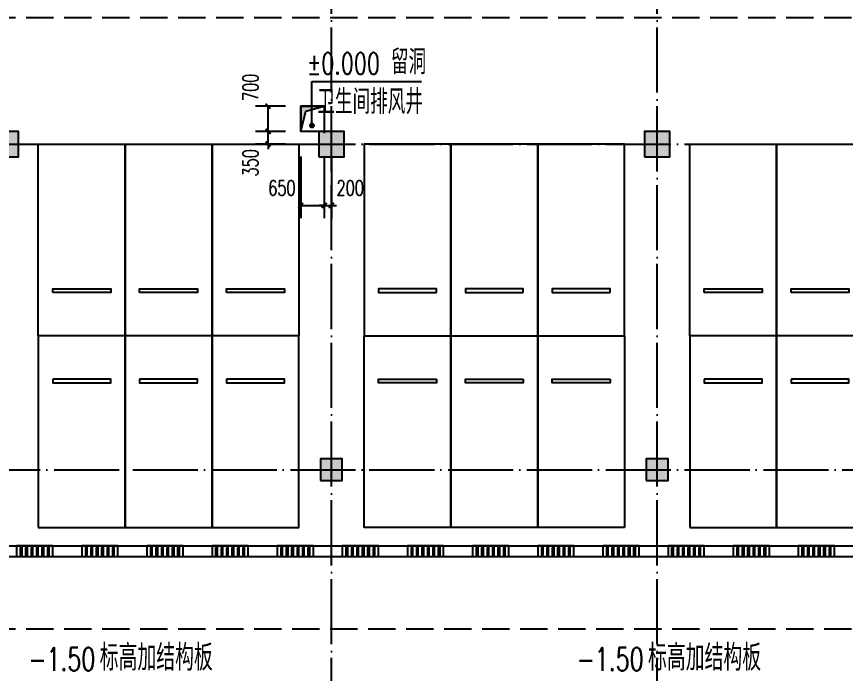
# Model space of a CAD drawing. Extents: x 246015 to 608740, y -108003 to 88400.
# Drawn here: x 490654 to 513556, y -8092 to 10064 of the extents above; entities that cross this region are included whole.
import ezdxf

# ---------------------------------------------------------------- set-up
doc = ezdxf.new("R2010")
doc.units = 0
doc.header["$LTSCALE"] = 3000
doc.header["$MEASUREMENT"] = 0
doc.header["$PDMODE"] = 1
doc.linetypes.add('DASH', pattern=[0.35, 0.25, -0.1])
doc.linetypes.add('DOTE', pattern=[2.42, 2, -0.2, 0.02, -0.2])
doc.layers.get('0').update_dxf_attribs({"linetype": 'CONTINUOUS'})
doc.layers.get('DEFPOINTS').update_dxf_attribs({"linetype": 'CONTINUOUS'})
for name, color, linetype in [('column', 9, 'CONTINUOUS'), ('DIM_LEAD', 3, 'CONTINUOUS'), ('dote', 1, 'DOTE'), ('LVTRY', 6, 'CONTINUOUS'), ('PUB_DIM', 3, 'CONTINUOUS'), ('PUB_HATCH', 8, 'CONTINUOUS'), ('PUB_TEXT', 7, 'CONTINUOUS'), ('WALL-1', 31, 'CONTINUOUS'), ('WSBZ', 84, 'CONTINUOUS'), ('屋面排水', 140, 'CONTINUOUS'), ('楼板洞口', 4, 'CONTINUOUS'), ('车位', 6, 'CONTINUOUS'), ('车库沟', 5, 'CONTINUOUS')]:
    doc.layers.add(name, color=color, linetype=linetype)
doc.styles.add('_TCH_DIM', font='SIMPLEX', dxfattribs={"bigfont": 'GBCBIG'})
doc.styles.add('DIM_FONT', font='simplex.shx', dxfattribs={"width": 0.7, "bigfont": 'hztxt.shx'})
doc.dimstyles.new('DIMN140', dxfattribs={"dimscale": 1.4, "dimtxt": 300, "dimasz": 100, "dimexe": 250, "dimexo": 300, "dimgap": 150, "dimtad": 1, "dimdec": 0, "dimzin": 0, "dimdsep": 46, "dimtxsty": 'DIM_FONT', "dimblk": 'ARCHTICK', "dimcen": 0.09, "dimclrt": 7, "dimazin": 2, "dimtfac": 1, "dimtdec": 0, "dimtix": 1, "dimtmove": 2, "dimatfit": 3, "dimfxl": 0, "dimtolj": 1, "dimtzin": 0, "dimarcsym": 0})

# ---------------------------------------------------------------- blocks, each defined once
blk = doc.blocks.new('che')
at = {"layer": '车位'}
for points in [[(0, 0), (2400, 0), (2400, 5300), (0, 5300), (0, 0)], [(400, 4100), (400, 4000), (2000, 4000), (2000, 4100), (400, 4100)]]:
    blk.add_lwpolyline(points, dxfattribs=at)
blk = doc.blocks.new('A$C7DAA5A07')
at = {"layer": 'WSBZ'}
for points in [[(0, 0), (1000, 0), (1000, 300), (0, 300)], [(100, 250), (100, 50), (150, 50), (150, 250)], [(250, 250), (250, 50), (300, 50), (300, 250)], [(400, 250), (400, 50), (450, 50), (450, 250)], [(550, 250), (550, 50), (600, 50), (600, 250)], [(700, 250), (700, 50), (750, 50), (750, 250)], [(850, 250), (850, 50), (900, 50), (900, 250)]]:
    blk.add_lwpolyline(points, close=True, dxfattribs=at)
blk = doc.blocks.new('_ARCHTICK')
at = {"color": 0, "linetype": 'ByBlock', "const_width": 0.4}
blk.add_lwpolyline([(-0.5, -0.5), (0.5, 0.5)], dxfattribs=at)
blk = doc.blocks.new('*D376')
at = {"layer": 'DEFPOINTS', "color": 0}
for p in [(498504, 6619), (499154, 6619), (499154, 4844)]:
    blk.add_point(p, dxfattribs=at)
at = {"layer": 'PUB_DIM', "color": 0, "lineweight": -2}
for p, q in [((498504, 6199), (498504, 4494)), ((499154, 6199), (499154, 4494)), ((498504, 4844), (499154, 4844))]:
    blk.add_line(p, q, dxfattribs=at)
at = {"layer": 'PUB_DIM', "color": 0, "lineweight": -2, "xscale": 140, "yscale": 140, "zscale": 140, "rotation": 180}
blk.add_blockref('_ARCHTICK', (498504, 4844), dxfattribs=at)
at = {"layer": 'PUB_DIM', "color": 0, "lineweight": -2, "xscale": 140, "yscale": 140, "zscale": 140}
blk.add_blockref('_ARCHTICK', (499154, 4844), dxfattribs=at)
at = {"layer": 'PUB_DIM', "color": 7, "insert": (497986, 5327), "char_height": 420, "attachment_point": 5, "style": 'DIM_FONT'}
blk.add_mtext('\\A1;650', dxfattribs=at)
blk = doc.blocks.new('*D377')
at = {"layer": 'DEFPOINTS', "color": 0}
for p in [(499154, 6619), (499354, 6619), (499354, 4844)]:
    blk.add_point(p, dxfattribs=at)
at = {"layer": 'PUB_DIM', "color": 0, "lineweight": -2}
for p, q in [((499154, 6199), (499154, 4494)), ((499354, 6199), (499354, 4494)), ((499154, 4844), (499014, 4844)), ((499154, 4844), (499354, 4844)), ((499354, 4844), (499494, 4844))]:
    blk.add_line(p, q, dxfattribs=at)
at = {"layer": 'PUB_DIM', "color": 0, "lineweight": -2, "xscale": 140, "yscale": 140, "zscale": 140}
blk.add_blockref('_ARCHTICK', (499154, 4844), dxfattribs=at)
at = {"layer": 'PUB_DIM', "color": 0, "lineweight": -2, "xscale": 140, "yscale": 140, "zscale": 140, "rotation": 180}
blk.add_blockref('_ARCHTICK', (499354, 4844), dxfattribs=at)
at = {"layer": 'PUB_DIM', "color": 7, "insert": (499872, 5327), "char_height": 420, "attachment_point": 5, "style": 'DIM_FONT'}
blk.add_mtext('\\A1;200', dxfattribs=at)
blk = doc.blocks.new('*D378')
at = {"layer": 'DEFPOINTS', "color": 0}
for p in [(497601, 7589), (498504, 7589), (498504, 6889)]:
    blk.add_point(p, dxfattribs=at)
at = {"layer": 'PUB_DIM', "color": 0, "lineweight": -2}
for p, q in [((498084, 7589), (497251, 7589)), ((497601, 6889), (497601, 7589)), ((498084, 6889), (497251, 6889))]:
    blk.add_line(p, q, dxfattribs=at)
at = {"layer": 'PUB_DIM', "color": 0, "lineweight": -2, "xscale": 140, "yscale": 140, "zscale": 140}
for p, rotation in [((497601, 7589), 90), ((497601, 6889), 270)]:
    blk.add_blockref('_ARCHTICK', p, dxfattribs=dict(at, rotation=rotation))
at = {"layer": 'PUB_DIM', "color": 7, "insert": (497118, 8107), "char_height": 420, "attachment_point": 5, "rotation": 90, "style": 'DIM_FONT'}
blk.add_mtext('\\A1;700', dxfattribs=at)
blk = doc.blocks.new('*D379')
at = {"layer": 'DEFPOINTS', "color": 0}
for p in [(497601, 6889), (498504, 6889), (498504, 6539)]:
    blk.add_point(p, dxfattribs=at)
at = {"layer": 'PUB_DIM', "color": 0, "lineweight": -2}
for p, q in [((498084, 6889), (497251, 6889)), ((497601, 6889), (497601, 7029)), ((497601, 6539), (497601, 6889)), ((498084, 6539), (497251, 6539)), ((497601, 6539), (497601, 6399))]:
    blk.add_line(p, q, dxfattribs=at)
at = {"layer": 'PUB_DIM', "color": 0, "lineweight": -2, "xscale": 140, "yscale": 140, "zscale": 140}
for p, rotation in [((497601, 6889), 270), ((497601, 6539), 90)]:
    blk.add_blockref('_ARCHTICK', p, dxfattribs=dict(at, rotation=rotation))
at = {"layer": 'PUB_DIM', "color": 7, "insert": (497118, 6021), "char_height": 420, "attachment_point": 5, "rotation": 90, "style": 'DIM_FONT'}
blk.add_mtext('\\A1;350', dxfattribs=at)
blk = doc.blocks.new('_FZH')
blk.add_lwpolyline([(-0.5, -0.5), (0.5, -0.5), (0.5, 0.5), (-0.5, 0.5)], close=True)
at = {"layer": 'PUB_HATCH'}
blk.add_solid([(-0.5, -0.5), (0.5, -0.5), (-0.5, 0.5), (0.5, 0.5)], dxfattribs=at)

msp = doc.modelspace()

# ---------------------------------------------------------------- hatches: boundary and pattern name
at = {"layer": 'PUB_HATCH'}
msp.add_hatch(color=256, dxfattribs=at).paths.add_polyline_path([(498503.9, 6888.6), (498643.6, 7446), (499153.9, 7588.6), (498503.9, 7588.6)])

# ---------------------------------------------------------------- linework, layer by layer
at = {"layer": 'DIM_LEAD'}
for p, q in [((498816.4, 7050.8), (498816.4, 8271.8)), ((498816.4, 8271.8), (501839.4, 8271.8))]:
    msp.add_line(p, q, dxfattribs=at)
at = {"layer": 'DIM_LEAD', "const_width": 80}
msp.add_lwpolyline([(498816.4, 7010.8, 1), (498816.4, 7090.8, 1)], format="xyb", close=True, dxfattribs=at)
at = {"layer": 'dote', "ltscale": 0.3}
for p, q in [((499353.9, -37775.7), (499353.9, 53538.6)), ((508353.9, -37775.7), (508353.9, 53538.6)), ((295667.9, 6538.6), (554353.9, 6538.6)), ((295667.9, -2461.4), (554353.9, -2461.4))]:
    msp.add_line(p, q, dxfattribs=at)
at = {"layer": 'WALL-1', "linetype": 'DASH'}
for p, q in [((528421.9, 10032.3), (469967.1, 10032.3)), ((528421.9, -6871.9), (469967.1, -6871.9))]:
    msp.add_line(p, q, dxfattribs=at)
at = {"layer": '屋面排水'}
msp.add_line((499153.9, 7588.6), (499153.9, 6838.6), dxfattribs=at)
at = {"layer": '楼板洞口'}
for points in [[(498503.9, 6888.6), (498643.6, 7446), (499153.9, 7588.6), (498503.9, 7588.6)], [(498503.9, 7588.6), (499153.9, 7588.6), (499153.9, 6888.6), (499153.9, 6888.6), (499153.9, 6888.6), (499003.9, 6888.6), (499003.9, 6888.6), (498503.9, 6888.6)]]:
    msp.add_lwpolyline(points, close=True, dxfattribs=at)
at = {"layer": '车库沟'}
for p, q in [((478053.9, -4561.4), (525854.1, -4561.4)), ((469853.7, -4861.4), (525854.1, -4861.4))]:
    msp.add_line(p, q, dxfattribs=at)

# ---------------------------------------------------------------- block references
at = {"layer": 'column'}
for p, xscale, yscale, zscale in [((490353.9, 6538.6), 700, 700, 700), ((499353.9, 6538.6), 700, 700, 700), ((508353.9, 6538.6), 700, 700, 700), ((499353.9, -2461.4), 600, 600, 600), ((508353.9, -2461.4), 600, 600, 600)]:
    msp.add_blockref('_FZH', p, dxfattribs=dict(at, xscale=xscale, yscale=yscale, zscale=zscale))
at = {"layer": 'LVTRY', "xscale": -1, "rotation": 180}
for p in [(491253.9, 6538.6), (493653.9, 6538.6), (496053.9, 6538.6), (509253.9, 6538.6), (511653.9, 6538.6)]:
    msp.add_blockref('che', p, dxfattribs=at)
at = {"layer": 'LVTRY', "rotation": 180}
for p in [(502653.9, 6538.6), (505053.9, 6538.6), (507453.9, 6538.6)]:
    msp.add_blockref('che', p, dxfattribs=at)
at = {"layer": 'LVTRY'}
for p in [(491253.9, -4061.4), (493653.9, -4061.4), (496053.9, -4061.4), (509253.9, -4061.4), (511653.9, -4061.4)]:
    msp.add_blockref('che', p, dxfattribs=at)
at = {"layer": 'LVTRY', "xscale": -1}
for p in [(502653.9, -4061.4), (505053.9, -4061.4), (507453.9, -4061.4)]:
    msp.add_blockref('che', p, dxfattribs=at)
at = {"layer": '车库沟'}
for p in [(490654.1, -4861.4), (492454.1, -4861.4), (494254.1, -4861.4), (496054.1, -4861.4), (497854.1, -4861.4), (499654.1, -4861.4), (501454.1, -4861.4), (503254.1, -4861.4), (505054.1, -4861.4), (506854.1, -4861.4), (508654.1, -4861.4), (510454.1, -4861.4), (512254.1, -4861.4)]:
    msp.add_blockref('A$C7DAA5A07', p, dxfattribs=at)

# ---------------------------------------------------------------- texts
at = {"layer": 'PUB_TEXT', "style": '_TCH_DIM'}
for s, height, p in [('留洞', 675.18, (500997.9, 8471.8)), ('卫生间排风井', 675.18, (498964.9, 7371.8)), ('标高加结构板', 723.4, (492950.6, -8015.6)), ('标高加结构板', 723.4, (508100.6, -8015.6))]:
    msp.add_text(s, height=height, dxfattribs=at).set_placement(p)
at = {"layer": 'PUB_TEXT', "style": '_TCH_DIM', "width": 0.705882}
for s, height, p in [('%%p0.000', 595, (498677.9, 8471.8)), ('-1.50', 637.5, (490979.2, -8015.6)), ('-1.50', 637.5, (506129.2, -8015.6))]:
    msp.add_text(s, height=height, dxfattribs=at).set_placement(p)

# ---------------------------------------------------------------- dimensions: what is measured, and where the dimension line sits
at = {"layer": 'PUB_DIM'}
for base, p1, p2, angle, picture, middle in [((497601.1, 7588.6), (498503.9, 6888.6), (498503.9, 7588.6), 90, '*D378', (497118.1, 8106.6)), ((497601.1, 6888.6), (498503.9, 6538.6), (498503.9, 6888.6), 90, '*D379', (497118.1, 6020.6)), ((499153.9, 4843.7), (498503.9, 6618.9), (499153.9, 6618.9), 0, '*D376', (497985.9, 5326.7)), ((499353.9, 4843.7), (499153.9, 6618.9), (499353.9, 6618.9), 0, '*D377', (499871.9, 5326.7))]:
    dim = msp.add_linear_dim(base=base, p1=p1, p2=p2, angle=angle, dimstyle='DIMN140', dxfattribs=at)
    dim.commit()
    dim.dimension.update_dxf_attribs({"geometry": picture, "text_midpoint": middle, "dimtype": 129})

doc.saveas('drawing.dxf')
